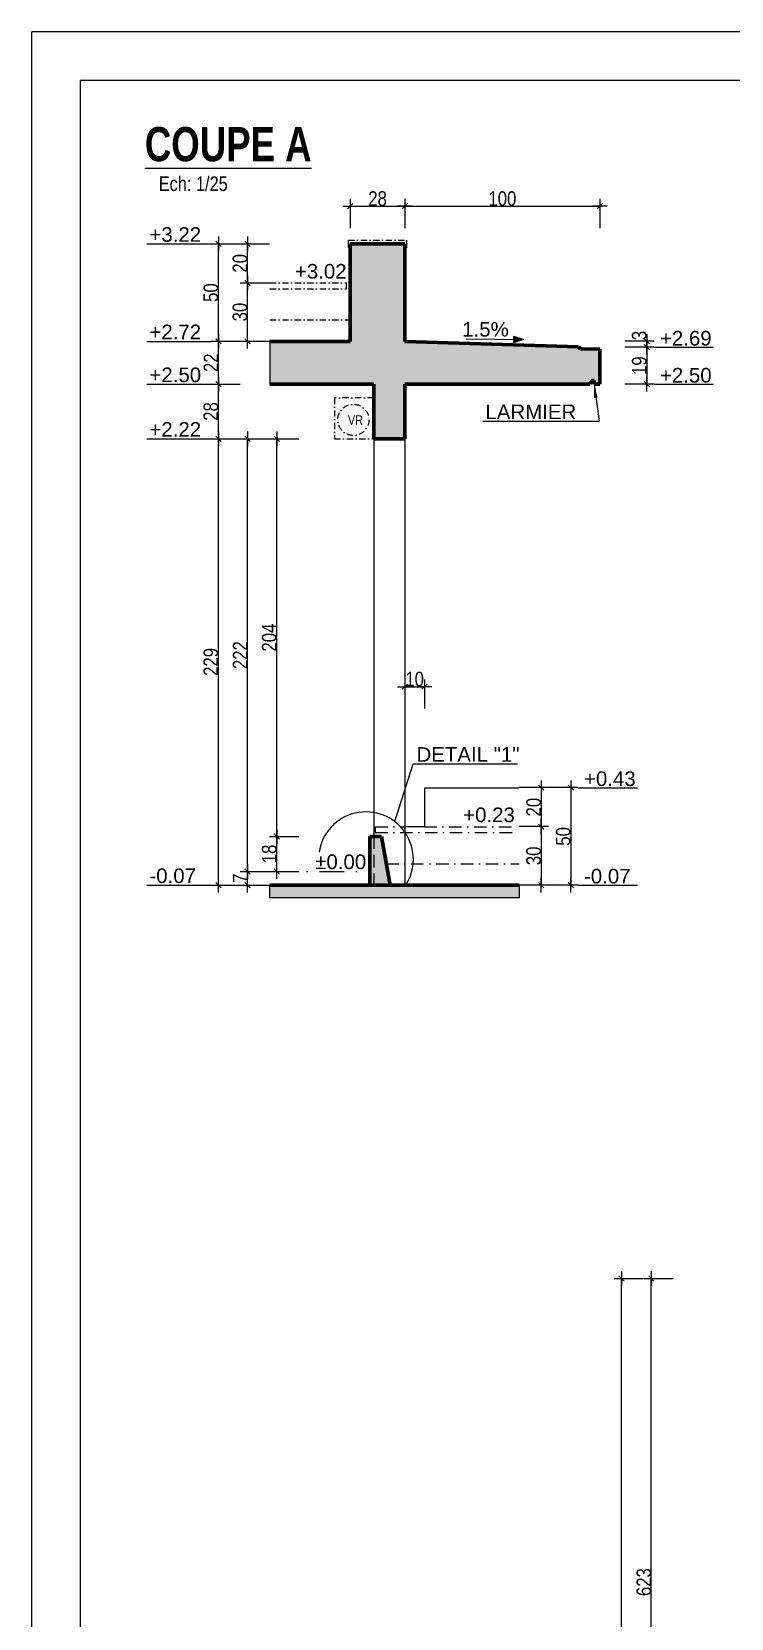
# Model space of a CAD drawing. Header units: centimetres. Extents: x 26018 to 82487, y -36363 to -12761.
# Drawn here: x 66895 to 67612, y -20455 to -18827 of the extents above; entities that cross this region are included whole.
import ezdxf
from ezdxf.enums import TextEntityAlignment as Align

# ---------------------------------------------------------------- set-up
doc = ezdxf.new("R2010")
doc.units = ezdxf.units.CM
doc.header["$LTSCALE"] = 0.5
for name, pattern in [('CACHEX2', [19.05, 12.7, -6.35]), ('TIRETPT2', [12.7, 6.35, -3.175, 0, -3.175]), ('TIRETPTX2', [50.8, 25.4, -12.7, 0, -12.7])]:
    doc.linetypes.add(name, pattern=pattern)
doc.layers.get('DEFPOINTS').update_dxf_attribs({"linetype": 'CONTINUOUS'})
for name, color, linetype, lineweight in [('01_Cad_1_', 5, 'CONTINUOUS', 9), ('01_murs_coup', 5, 'CONTINUOUS', 60), ('01_tram_axes', 2, 'TIRETPTX2', 9)]:
    doc.layers.add(name, color=color, linetype=linetype, lineweight=lineweight)
for name, color, linetype in [('01_cote_gen', 4, 'CONTINUOUS'), ('01_linteaux', 2, 'CONTINUOUS'), ('01_poch_BN', 9, 'CONTINUOUS'), ('01_texte', 230, 'CONTINUOUS'), ('AA_COTES', 2, 'CONTINUOUS')]:
    doc.layers.add(name, color=color, linetype=linetype)
doc.styles.add('ARIAL', font='arial.ttf')
doc.styles.add('impact', font='impact.ttf')
doc.styles.add('MATTE_TXT', font='arial.ttf')
doc.styles.add('STYLE2', font='ARIALN.TTF')
doc.dimstyles.new('JB25', dxfattribs={"dimscale": 0.1, "dimtxt": 150, "dimasz": 15, "dimexe": 0.1, "dimexo": 0.1, "dimgap": 0.09, "dimtad": 1, "dimdec": 1, "dimlfac": 0.5, "dimdsep": 46, "dimtxsty": 'STYLE2', "dimblk1": 'BOND_G', "dimblk2": 'BOND_D', "dimsah": 1, "dimcen": 1.5, "dimdle": 0.01, "dimse1": 1, "dimse2": 1, "dimclrd": 4, "dimclre": 2, "dimclrt": 6, "dimazin": 2, "dimtfac": 2.333333, "dimtdec": 1, "dimtix": 1, "dimtmove": 2, "dimatfit": 3, "dimldrblk": 'BOND_G', "dimfxl": 1, "dimtolj": 1, "dimtzin": 0, "dimarcsym": 0})
doc.dimstyles.new('JB50', dxfattribs={"dimscale": 0.1, "dimtxt": 150, "dimasz": 15, "dimexe": 0.1, "dimexo": 0.1, "dimgap": 0.09, "dimtad": 1, "dimdec": 1, "dimdsep": 46, "dimtxsty": 'STYLE2', "dimblk1": 'BOND_G', "dimblk2": 'BOND_D', "dimsah": 1, "dimcen": 1.5, "dimdle": 0.01, "dimse1": 1, "dimse2": 1, "dimclrd": 4, "dimclre": 2, "dimclrt": 6, "dimazin": 2, "dimtfac": 2.333333, "dimtdec": 1, "dimtix": 1, "dimtmove": 2, "dimatfit": 3, "dimldrblk": 'BOND_G', "dimfxl": 1, "dimtolj": 1, "dimtzin": 0, "dimarcsym": 0})

# ---------------------------------------------------------------- blocks, each defined once
blk = doc.blocks.new('BOND_G')
at = {"layer": 'AA_COTES', "color": 0}
for p, q in [((0, -5), (0, 15)), ((5, 0), (-5, 0)), ((1.8, 1.8), (-1.8, -1.8))]:
    blk.add_line(p, q, dxfattribs=at)
blk = doc.blocks.new('BOND_D')
at = {"layer": 'AA_COTES', "color": 0}
for p, q in [((5, 0), (-5, 0)), ((-1.8, -1.8), (1.8, 1.8)), ((0, 5), (0, -15))]:
    blk.add_line(p, q, dxfattribs=at)
blk = doc.blocks.new('*D5667')
at = {"layer": '01_cote_gen', "color": 4, "lineweight": -2, "transparency": 16777216}
blk.add_line((67499.5, -22792.8), (67499.5, -20107.8), dxfattribs=at)
at = {"layer": 'DEFPOINTS', "color": 0}
for p in [(67499.5, -20106.3), (67767.2, -20106.3), (67522, -22794.3)]:
    blk.add_point(p, dxfattribs=at)
at = {"layer": '01_cote_gen', "color": 4, "lineweight": -2, "transparency": 16777216, "xscale": 1.5, "yscale": 1.5, "zscale": 1.5}
for name, p, rotation in [('BOND_D', (67499.5, -20106.3), 90), ('BOND_G', (67499.5, -22794.3), 270)]:
    blk.add_blockref(name, p, dxfattribs=dict(at, rotation=rotation))
at = {"layer": '01_cote_gen', "color": 6, "transparency": 16777216, "insert": (67491.8, -21450.3), "char_height": 15, "attachment_point": 5, "rotation": 90, "style": 'STYLE2'}
blk.add_mtext('\\A1;2688', dxfattribs=at)
blk = doc.blocks.new('*D5736')
at = {"layer": '01_cote_gen', "color": 4, "lineweight": -2, "ltscale": 2, "transparency": 16777216}
blk.add_line((67115.9, -19701.1), (67115.9, -19690.1), dxfattribs=at)
at = {"layer": 'DEFPOINTS', "color": 0, "ltscale": 2}
for p in [(67115.9, -19688.6), (67154.3, -19688.6), (67167.8, -19702.6)]:
    blk.add_point(p, dxfattribs=at)
at = {"layer": '01_cote_gen', "color": 4, "lineweight": -2, "ltscale": 2, "transparency": 16777216, "xscale": 1.5, "yscale": 1.5, "zscale": 1.5}
for name, p, rotation in [('BOND_D', (67115.9, -19688.6), 90), ('BOND_G', (67115.9, -19702.6), 270)]:
    blk.add_blockref(name, p, dxfattribs=dict(at, rotation=rotation))
at = {"layer": '01_cote_gen', "color": 6, "ltscale": 2, "transparency": 16777216, "insert": (67108.4, -19695.6), "char_height": 15, "attachment_point": 5, "rotation": 90, "style": 'STYLE2'}
blk.add_mtext('\\A1;7', dxfattribs=at)
blk = doc.blocks.new('*D5737')
at = {"layer": '01_cote_gen', "color": 4, "lineweight": -2, "ltscale": 2, "transparency": 16777216}
blk.add_line((67086, -19243.1), (67086, -19190.1), dxfattribs=at)
at = {"layer": 'DEFPOINTS', "color": 0, "ltscale": 2}
for p in [(67086, -19188.6), (67149.5, -19188.6), (67136.2, -19244.6)]:
    blk.add_point(p, dxfattribs=at)
at = {"layer": '01_cote_gen', "color": 4, "lineweight": -2, "ltscale": 2, "transparency": 16777216, "xscale": 1.5, "yscale": 1.5, "zscale": 1.5}
for name, p, rotation in [('BOND_D', (67086, -19188.6), 90), ('BOND_G', (67086, -19244.6), 270)]:
    blk.add_blockref(name, p, dxfattribs=dict(at, rotation=rotation))
at = {"layer": '01_cote_gen', "color": 6, "ltscale": 2, "transparency": 16777216, "insert": (67078.3, -19216.6), "char_height": 15, "attachment_point": 5, "rotation": 90, "style": 'STYLE2'}
blk.add_mtext('\\A1;28', dxfattribs=at)
blk = doc.blocks.new('*D5738')
at = {"layer": '01_cote_gen', "color": 4, "lineweight": -2, "ltscale": 2, "transparency": 16777216}
blk.add_line((67086, -19187.1), (67086, -19146.1), dxfattribs=at)
at = {"layer": 'DEFPOINTS', "color": 0, "ltscale": 2}
for p in [(67086, -19144.6), (67164.4, -19144.6), (67176.4, -19188.6)]:
    blk.add_point(p, dxfattribs=at)
at = {"layer": '01_cote_gen', "color": 4, "lineweight": -2, "ltscale": 2, "transparency": 16777216, "xscale": 1.5, "yscale": 1.5, "zscale": 1.5}
for name, p, rotation in [('BOND_D', (67086, -19144.6), 90), ('BOND_G', (67086, -19188.6), 270)]:
    blk.add_blockref(name, p, dxfattribs=dict(at, rotation=rotation))
at = {"layer": '01_cote_gen', "color": 6, "ltscale": 2, "transparency": 16777216, "insert": (67078.5, -19166.6), "char_height": 15, "attachment_point": 5, "rotation": 90, "style": 'STYLE2'}
blk.add_mtext('\\A1;22', dxfattribs=at)
blk = doc.blocks.new('*D5739')
at = {"layer": '01_cote_gen', "color": 4, "lineweight": -2, "ltscale": 2, "transparency": 16777216}
blk.add_line((67086, -19701.1), (67086, -19246.1), dxfattribs=at)
at = {"layer": 'DEFPOINTS', "color": 0, "ltscale": 2}
for p in [(67086, -19244.6), (67166.1, -19244.6), (67160.2, -19702.6)]:
    blk.add_point(p, dxfattribs=at)
at = {"layer": '01_cote_gen', "color": 4, "lineweight": -2, "ltscale": 2, "transparency": 16777216, "xscale": 1.5, "yscale": 1.5, "zscale": 1.5}
for name, p, rotation in [('BOND_D', (67086, -19244.6), 90), ('BOND_G', (67086, -19702.6), 270)]:
    blk.add_blockref(name, p, dxfattribs=dict(at, rotation=rotation))
at = {"layer": '01_cote_gen', "color": 6, "ltscale": 2, "transparency": 16777216, "insert": (67078.3, -19473.6), "char_height": 15, "attachment_point": 5, "rotation": 90, "style": 'STYLE2'}
blk.add_mtext('\\A1;229', dxfattribs=at)
blk = doc.blocks.new('*D5740')
at = {"layer": '01_cote_gen', "color": 4, "lineweight": -2, "ltscale": 2, "transparency": 16777216}
blk.add_line((67525.4, -19146.1), (67525.4, -19149.1), dxfattribs=at)
at = {"layer": 'DEFPOINTS', "color": 0, "ltscale": 2}
for p in [(67277.3, -19144.6), (67477.3, -19150.6), (67525.4, -19150.6)]:
    blk.add_point(p, dxfattribs=at)
at = {"layer": '01_cote_gen', "color": 4, "lineweight": -2, "ltscale": 2, "transparency": 16777216, "xscale": 1.5, "yscale": 1.5, "zscale": 1.5}
for name, p, rotation in [('BOND_G', (67525.4, -19144.6), 90), ('BOND_D', (67525.4, -19150.6), 270)]:
    blk.add_blockref(name, p, dxfattribs=dict(at, rotation=rotation))
at = {"layer": '01_cote_gen', "color": 6, "ltscale": 2, "transparency": 16777216, "insert": (67517.8, -19138.6), "char_height": 15, "attachment_point": 5, "rotation": 90, "style": 'STYLE2'}
blk.add_mtext('\\A1;3', dxfattribs=at)
blk = doc.blocks.new('*D5741')
at = {"layer": '01_cote_gen', "color": 4, "lineweight": -2, "ltscale": 2, "transparency": 16777216}
blk.add_line((67525.4, -19152.1), (67525.4, -19187.1), dxfattribs=at)
at = {"layer": 'DEFPOINTS', "color": 0, "ltscale": 2}
for p in [(67513.3, -19150.6), (67477.3, -19188.6), (67525.4, -19188.6)]:
    blk.add_point(p, dxfattribs=at)
at = {"layer": '01_cote_gen', "color": 4, "lineweight": -2, "ltscale": 2, "transparency": 16777216, "xscale": 1.5, "yscale": 1.5, "zscale": 1.5}
for name, p, rotation in [('BOND_G', (67525.4, -19150.6), 90), ('BOND_D', (67525.4, -19188.6), 270)]:
    blk.add_blockref(name, p, dxfattribs=dict(at, rotation=rotation))
at = {"layer": '01_cote_gen', "color": 6, "ltscale": 2, "transparency": 16777216, "insert": (67517.8, -19169.6), "char_height": 15, "attachment_point": 5, "rotation": 90, "style": 'STYLE2'}
blk.add_mtext('\\A1;19', dxfattribs=at)
blk = doc.blocks.new('*D5742')
at = {"layer": '01_cote_gen', "color": 4, "lineweight": -2, "ltscale": 2, "transparency": 16777216}
blk.add_line((67115.9, -19687.1), (67115.9, -19246.1), dxfattribs=at)
at = {"layer": 'DEFPOINTS', "color": 0, "ltscale": 2}
for p in [(67108.5, -19244.6), (67115.9, -19244.6), (67123.4, -19688.6)]:
    blk.add_point(p, dxfattribs=at)
at = {"layer": '01_cote_gen', "color": 4, "lineweight": -2, "ltscale": 2, "transparency": 16777216, "xscale": 1.5, "yscale": 1.5, "zscale": 1.5}
for name, p, rotation in [('BOND_D', (67115.9, -19244.6), 90), ('BOND_G', (67115.9, -19688.6), 270)]:
    blk.add_blockref(name, p, dxfattribs=dict(at, rotation=rotation))
at = {"layer": '01_cote_gen', "color": 6, "ltscale": 2, "transparency": 16777216, "insert": (67108.3, -19466.6), "char_height": 15, "attachment_point": 5, "rotation": 90, "style": 'STYLE2'}
blk.add_mtext('\\A1;222', dxfattribs=at)
blk = doc.blocks.new('*D5743')
at = {"layer": '01_cote_gen', "color": 4, "lineweight": -2, "transparency": 16777216}
blk.add_line((67086, -19143.1), (67086, -19046.1), dxfattribs=at)
at = {"layer": 'DEFPOINTS', "color": 0}
for p in [(67086, -19044.6), (67261.3, -19044.6), (67221.3, -19144.6)]:
    blk.add_point(p, dxfattribs=at)
at = {"layer": '01_cote_gen', "color": 4, "lineweight": -2, "transparency": 16777216, "xscale": 1.5, "yscale": 1.5, "zscale": 1.5}
for name, p, rotation in [('BOND_D', (67086, -19044.6), 90), ('BOND_G', (67086, -19144.6), 270)]:
    blk.add_blockref(name, p, dxfattribs=dict(at, rotation=rotation))
at = {"layer": '01_cote_gen', "color": 6, "transparency": 16777216, "insert": (67078.3, -19094.6), "char_height": 15, "attachment_point": 5, "rotation": 90, "style": 'STYLE2'}
blk.add_mtext('\\A1;50', dxfattribs=at)
blk = doc.blocks.new('*D5744')
at = {"layer": '01_cote_gen', "color": 4, "lineweight": -2, "transparency": 16777216}
blk.add_line((67222.8, -19005.9), (67275.8, -19005.9), dxfattribs=at)
at = {"layer": 'DEFPOINTS', "color": 0}
for p in [(67277.3, -19005.9), (67221.3, -19074.4), (67277.3, -19074.4)]:
    blk.add_point(p, dxfattribs=at)
at = {"layer": '01_cote_gen', "color": 4, "lineweight": -2, "transparency": 16777216, "xscale": 1.5, "yscale": 1.5, "zscale": 1.5, "rotation": 180}
blk.add_blockref('BOND_G', (67221.3, -19005.9), dxfattribs=at)
at = {"layer": '01_cote_gen', "color": 4, "lineweight": -2, "transparency": 16777216, "xscale": 1.5, "yscale": 1.5, "zscale": 1.5}
blk.add_blockref('BOND_D', (67277.3, -19005.9), dxfattribs=at)
at = {"layer": '01_cote_gen', "color": 6, "transparency": 16777216, "insert": (67249.3, -18998.2), "char_height": 15, "attachment_point": 5, "style": 'STYLE2'}
blk.add_mtext('\\A1;28', dxfattribs=at)
blk = doc.blocks.new('*D5745')
at = {"layer": '01_cote_gen', "color": 4, "lineweight": -2, "transparency": 16777216}
blk.add_line((67278.8, -19005.9), (67475.8, -19005.9), dxfattribs=at)
at = {"layer": 'DEFPOINTS', "color": 0}
for p in [(67477.3, -19005.9), (67277.3, -19021.9), (67477.3, -19150.6)]:
    blk.add_point(p, dxfattribs=at)
at = {"layer": '01_cote_gen', "color": 4, "lineweight": -2, "transparency": 16777216, "xscale": 1.5, "yscale": 1.5, "zscale": 1.5, "rotation": 180}
blk.add_blockref('BOND_G', (67277.3, -19005.9), dxfattribs=at)
at = {"layer": '01_cote_gen', "color": 4, "lineweight": -2, "transparency": 16777216, "xscale": 1.5, "yscale": 1.5, "zscale": 1.5}
blk.add_blockref('BOND_D', (67477.3, -19005.9), dxfattribs=at)
at = {"layer": '01_cote_gen', "color": 6, "transparency": 16777216, "insert": (67377.3, -18998.2), "char_height": 15, "attachment_point": 5, "style": 'STYLE2'}
blk.add_mtext('\\A1;100', dxfattribs=at)
blk = doc.blocks.new('*D5746')
at = {"layer": '01_cote_gen', "color": 4, "lineweight": -2, "transparency": 16777216}
blk.add_line((67145.9, -19687.1), (67145.9, -19654.1), dxfattribs=at)
at = {"layer": 'DEFPOINTS', "color": 0}
for p in [(67145.9, -19652.6), (67241.3, -19652.6), (67241.3, -19688.6)]:
    blk.add_point(p, dxfattribs=at)
at = {"layer": '01_cote_gen', "color": 4, "lineweight": -2, "transparency": 16777216, "xscale": 1.5, "yscale": 1.5, "zscale": 1.5}
for name, p, rotation in [('BOND_D', (67145.9, -19652.6), 90), ('BOND_G', (67145.9, -19688.6), 270)]:
    blk.add_blockref(name, p, dxfattribs=dict(at, rotation=rotation))
at = {"layer": '01_cote_gen', "color": 6, "transparency": 16777216, "insert": (67138.2, -19670.6), "char_height": 15, "attachment_point": 5, "rotation": 90, "style": 'STYLE2'}
blk.add_mtext('\\A1;18', dxfattribs=at)
blk = doc.blocks.new('*D5747')
at = {"layer": '01_cote_gen', "color": 4, "lineweight": -2, "transparency": 16777216}
blk.add_line((67417.1, -19644.1), (67417.1, -19701.1), dxfattribs=at)
at = {"layer": 'DEFPOINTS', "color": 0}
for p in [(67394.4, -19642.6), (67394.4, -19702.6), (67417.1, -19702.6)]:
    blk.add_point(p, dxfattribs=at)
at = {"layer": '01_cote_gen', "color": 4, "lineweight": -2, "transparency": 16777216, "xscale": 1.5, "yscale": 1.5, "zscale": 1.5}
for name, p, rotation in [('BOND_G', (67417.1, -19642.6), 90), ('BOND_D', (67417.1, -19702.6), 270)]:
    blk.add_blockref(name, p, dxfattribs=dict(at, rotation=rotation))
at = {"layer": '01_cote_gen', "color": 6, "transparency": 16777216, "insert": (67409.4, -19672.6), "char_height": 15, "attachment_point": 5, "rotation": 90, "style": 'STYLE2'}
blk.add_mtext('\\A1;30', dxfattribs=at)
blk = doc.blocks.new('*D5748')
at = {"layer": '01_cote_gen', "color": 4, "lineweight": -2, "transparency": 16777216}
blk.add_line((67417.1, -19604.1), (67417.1, -19641.1), dxfattribs=at)
at = {"layer": 'DEFPOINTS', "color": 0}
for p in [(67383.8, -19602.6), (67383.8, -19642.6), (67417.1, -19642.6)]:
    blk.add_point(p, dxfattribs=at)
at = {"layer": '01_cote_gen', "color": 4, "lineweight": -2, "transparency": 16777216, "xscale": 1.5, "yscale": 1.5, "zscale": 1.5}
for name, p, rotation in [('BOND_G', (67417.1, -19602.6), 90), ('BOND_D', (67417.1, -19642.6), 270)]:
    blk.add_blockref(name, p, dxfattribs=dict(at, rotation=rotation))
at = {"layer": '01_cote_gen', "color": 6, "transparency": 16777216, "insert": (67409.4, -19622.6), "char_height": 15, "attachment_point": 5, "rotation": 90, "style": 'STYLE2'}
blk.add_mtext('\\A1;20', dxfattribs=at)
blk = doc.blocks.new('*D5749')
at = {"layer": '01_cote_gen', "color": 4, "lineweight": -2, "transparency": 16777216}
blk.add_line((67447.5, -19604.1), (67447.5, -19701.1), dxfattribs=at)
at = {"layer": 'DEFPOINTS', "color": 0}
for p in [(67394.6, -19602.6), (67367.4, -19702.6), (67447.5, -19702.6)]:
    blk.add_point(p, dxfattribs=at)
at = {"layer": '01_cote_gen', "color": 4, "lineweight": -2, "transparency": 16777216, "xscale": 1.5, "yscale": 1.5, "zscale": 1.5}
for name, p, rotation in [('BOND_G', (67447.5, -19602.6), 90), ('BOND_D', (67447.5, -19702.6), 270)]:
    blk.add_blockref(name, p, dxfattribs=dict(at, rotation=rotation))
at = {"layer": '01_cote_gen', "color": 6, "transparency": 16777216, "insert": (67439.8, -19652.6), "char_height": 15, "attachment_point": 5, "rotation": 90, "style": 'STYLE2'}
blk.add_mtext('\\A1;50', dxfattribs=at)
blk = doc.blocks.new('*D5750')
at = {"layer": '01_cote_gen', "color": 4, "lineweight": -2, "transparency": 16777216}
blk.add_line((67115.9, -19143.1), (67115.9, -19086.1), dxfattribs=at)
at = {"layer": 'DEFPOINTS', "color": 0}
for p in [(67115.9, -19084.6), (67138.8, -19084.6), (67138.8, -19144.6)]:
    blk.add_point(p, dxfattribs=at)
at = {"layer": '01_cote_gen', "color": 4, "lineweight": -2, "transparency": 16777216, "xscale": 1.5, "yscale": 1.5, "zscale": 1.5}
for name, p, rotation in [('BOND_D', (67115.9, -19084.6), 90), ('BOND_G', (67115.9, -19144.6), 270)]:
    blk.add_blockref(name, p, dxfattribs=dict(at, rotation=rotation))
at = {"layer": '01_cote_gen', "color": 6, "transparency": 16777216, "insert": (67108.2, -19114.6), "char_height": 15, "attachment_point": 5, "rotation": 90, "style": 'STYLE2'}
blk.add_mtext('\\A1;30', dxfattribs=at)
blk = doc.blocks.new('*D5751')
at = {"layer": '01_cote_gen', "color": 4, "lineweight": -2, "transparency": 16777216}
blk.add_line((67115.9, -19083.1), (67115.9, -19046.1), dxfattribs=at)
at = {"layer": 'DEFPOINTS', "color": 0}
for p in [(67108.5, -19044.6), (67115.9, -19044.6), (67123.4, -19084.6)]:
    blk.add_point(p, dxfattribs=at)
at = {"layer": '01_cote_gen', "color": 4, "lineweight": -2, "transparency": 16777216, "xscale": 1.5, "yscale": 1.5, "zscale": 1.5}
for name, p, rotation in [('BOND_D', (67115.9, -19044.6), 90), ('BOND_G', (67115.9, -19084.6), 270)]:
    blk.add_blockref(name, p, dxfattribs=dict(at, rotation=rotation))
at = {"layer": '01_cote_gen', "color": 6, "transparency": 16777216, "insert": (67108.2, -19064.6), "char_height": 15, "attachment_point": 5, "rotation": 90, "style": 'STYLE2'}
blk.add_mtext('\\A1;20', dxfattribs=at)
blk = doc.blocks.new('*D5752')
at = {"layer": '01_cote_gen', "color": 4, "lineweight": -2, "transparency": 16777216}
blk.add_line((67278.8, -19499), (67295.8, -19499), dxfattribs=at)
at = {"layer": 'DEFPOINTS', "color": 0}
for p in [(67297.3, -19499), (67277.3, -19532.9), (67297.3, -19602.6)]:
    blk.add_point(p, dxfattribs=at)
at = {"layer": '01_cote_gen', "color": 4, "lineweight": -2, "transparency": 16777216, "xscale": 1.5, "yscale": 1.5, "zscale": 1.5, "rotation": 180}
blk.add_blockref('BOND_G', (67277.3, -19499), dxfattribs=at)
at = {"layer": '01_cote_gen', "color": 4, "lineweight": -2, "transparency": 16777216, "xscale": 1.5, "yscale": 1.5, "zscale": 1.5}
blk.add_blockref('BOND_D', (67297.3, -19499), dxfattribs=at)
at = {"layer": '01_cote_gen', "color": 6, "transparency": 16777216, "insert": (67287.3, -19491.3), "char_height": 15, "attachment_point": 5, "style": 'STYLE2'}
blk.add_mtext('\\A1;10', dxfattribs=at)
blk = doc.blocks.new('*D5765')
at = {"layer": '01_cote_gen', "color": 4, "lineweight": -2, "transparency": 16777216}
blk.add_line((67145.9, -19651.1), (67145.9, -19246.1), dxfattribs=at)
at = {"layer": 'DEFPOINTS', "color": 0}
for p in [(67138.4, -19244.6), (67145.9, -19244.6), (67168.4, -19652.6)]:
    blk.add_point(p, dxfattribs=at)
at = {"layer": '01_cote_gen', "color": 4, "lineweight": -2, "transparency": 16777216, "xscale": 1.5, "yscale": 1.5, "zscale": 1.5}
for name, p, rotation in [('BOND_D', (67145.9, -19244.6), 90), ('BOND_G', (67145.9, -19652.6), 270)]:
    blk.add_blockref(name, p, dxfattribs=dict(at, rotation=rotation))
at = {"layer": '01_cote_gen', "color": 6, "transparency": 16777216, "insert": (67138.2, -19448.6), "char_height": 15, "attachment_point": 5, "rotation": 90, "style": 'STYLE2'}
blk.add_mtext('\\A1;204', dxfattribs=at)
blk = doc.blocks.new('*D5865')
at = {"layer": '01_cote_gen', "color": 4, "lineweight": -2, "transparency": 16777216}
blk.add_line((67530.1, -20727.8), (67530.1, -20107.8), dxfattribs=at)
at = {"layer": 'DEFPOINTS', "color": 0}
for p in [(67530.1, -20106.3), (68685.1, -20106.3), (67552.6, -20729.3)]:
    blk.add_point(p, dxfattribs=at)
at = {"layer": '01_cote_gen', "color": 4, "lineweight": -2, "transparency": 16777216, "xscale": 1.5, "yscale": 1.5, "zscale": 1.5}
for name, p, rotation in [('BOND_D', (67530.1, -20106.3), 90), ('BOND_G', (67530.1, -20729.3), 270)]:
    blk.add_blockref(name, p, dxfattribs=dict(at, rotation=rotation))
at = {"layer": '01_cote_gen', "color": 6, "transparency": 16777216, "insert": (67522.5, -20417.8), "char_height": 15, "attachment_point": 5, "rotation": 90, "style": 'STYLE2'}
blk.add_mtext('\\A1;623', dxfattribs=at)

msp = doc.modelspace()

# ---------------------------------------------------------------- hatches: boundary and pattern name
at = {"layer": '01_poch_BN'}
h = msp.add_hatch(color=256, dxfattribs=at)
h.dxf.hatch_style = 1
h.paths.add_polyline_path([(67477.319, -19152.642), (67457.319, -19152.342), (67455.319, -19150.281), (67277.319, -19144.641), (67277.319, -19044.641), (67221.319, -19044.641), (67221.319, -19144.641), (67138.833, -19144.641), (67138.833, -19188.641), (67245.319, -19188.641), (67245.319, -19244.641), (67277.319, -19244.641), (67277.319, -19188.641), (67467.319, -19188.641, -0.41421356), (67471.319, -19184.641), (67471.319, -19188.641), (67477.319, -19188.641)])
h.paths.add_polyline_path([(67394.388, -19702.641), (67138.365, -19702.641), (67138.504, -19715.704), (67394.388, -19715.704)])
h.paths.add_polyline_path([(67253.319, -19652.641), (67241.319, -19652.641), (67241.319, -19702.641), (67262.311, -19702.641)])

# ---------------------------------------------------------------- linework, layer by layer
at = {"layer": '01_Cad_1_'}
for p in [(72834.551, -18826.925), (66894.551, -23026.925)]:
    msp.add_line(p, (66894.551, -18826.925), dxfattribs=at)
at = {"layer": '01_Cad_1_', "color": 2}
for p in [(72784.551, -18876.925), (66944.551, -22976.925)]:
    msp.add_line(p, (66944.551, -18876.925), dxfattribs=at)
at = {"layer": '01_linteaux', "linetype": 'TIRETPT2', "ltscale": 7}
for p, q in [((67219.319, -19048.61), (67219.319, -19040.641)), ((67219.319, -19048.61), (67220.812, -19047.175)), ((67279.319, -19048.61), (67277.825, -19047.175)), ((67279.319, -19048.61), (67279.319, -19040.641))]:
    msp.add_line(p, q, dxfattribs=at)
at = {"layer": '01_linteaux', "linetype": 'TIRETPT2', "ltscale": 2}
msp.add_line((67219.319, -19040.641), (67279.319, -19040.641), dxfattribs=at)
at = {"layer": '01_linteaux'}
for p, q in [((67245.319, -19244.641), (67245.319, -19652.641)), ((67277.319, -19244.641), (67277.319, -19702.641)), ((67297.319, -19602.641), (67394.388, -19602.641)), ((67297.319, -19602.641), (67297.319, -19642.641)), ((67297.319, -19642.641), (67277.319, -19642.641)), ((67241.319, -19702.641), (67245.319, -19702.641))]:
    msp.add_line(p, q, dxfattribs=at)
at = {"layer": '01_linteaux', "linetype": 'CACHEX2', "ltscale": 2}
msp.add_line((67245.319, -19652.641), (67245.319, -19702.641), dxfattribs=at)
at = {"layer": '01_murs_coup'}
for p, q in [((67221.319, -19044.641), (67277.319, -19044.641)), ((67221.319, -19144.641), (67221.319, -19044.641)), ((67277.319, -19144.641), (67277.319, -19044.641)), ((67138.833, -19144.641), (67221.319, -19144.641)), ((67277.319, -19144.641), (67455.319, -19150.281)), ((67455.319, -19150.281), (67457.319, -19152.342)), ((67457.319, -19152.342), (67477.319, -19152.642)), ((67477.319, -19152.642), (67477.319, -19188.641)), ((67138.833, -19188.641), (67245.319, -19188.641)), ((67245.319, -19188.641), (67245.319, -19244.641)), ((67277.319, -19188.641), (67467.319, -19188.641)), ((67277.319, -19188.641), (67277.319, -19244.641)), ((67471.319, -19184.641), (67471.319, -19188.641)), ((67471.319, -19188.641), (67477.319, -19188.641)), ((67245.319, -19244.641), (67277.319, -19244.641)), ((67241.319, -19652.641), (67241.319, -19702.641)), ((67241.319, -19652.641), (67253.319, -19652.641)), ((67253.319, -19652.641), (67262.311, -19702.641)), ((67138.833, -19702.641), (67394.388, -19702.641)), ((67138.833, -19702.641), (67241.319, -19702.641))]:
    msp.add_line(p, q, dxfattribs=at)
msp.add_arc((67471.319, -19188.641), 4, 90, 180, dxfattribs=at)
at = {"layer": '01_poch_BN', "ltscale": 2}
for p, q in [((67138.833, -19144.641), (67138.833, -19188.641)), ((67138.365, -19702.641), (67138.504, -19715.704)), ((67394.388, -19702.641), (67394.388, -19715.704)), ((67394.388, -19715.704), (67138.504, -19715.704))]:
    msp.add_line(p, q, dxfattribs=at)
at = {"layer": '01_texte'}
for p, q in [((67012.72, -19044.641), (67078.49, -19044.641)), ((67012.72, -19144.641), (67078.49, -19144.641)), ((67340.077, -19142.037), (67398.894, -19142.902)), ((67398.894, -19142.902), (67388.666, -19139.621)), ((67388.666, -19139.621), (67388.666, -19146.183)), ((67398.894, -19142.902), (67388.666, -19146.183)), ((67532.928, -19150.641), (67593.721, -19150.641)), ((67012.72, -19188.641), (67078.49, -19188.641)), ((67471.319, -19188.641), (67476.466, -19226.641)), ((67532.928, -19188.641), (67593.721, -19188.641)), ((67357.395, -19226.641), (67476.466, -19226.641)), ((67012.72, -19244.641), (67078.49, -19244.641)), ((67266.917, -19637.46), (67285.765, -19578.119)), ((67285.765, -19578.119), (67392.696, -19578.119)), ((67455.01, -19602.641), (67515.803, -19602.641)), ((67012.72, -19702.641), (67078.49, -19702.641)), ((67455.01, -19702.641), (67515.803, -19702.641))]:
    msp.add_line(p, q, dxfattribs=at)
msp.add_arc((67237.37, -19676.113), 48.652, 325.332306, 171.452218, dxfattribs=at)
for points in [[(67388.666, -19139.621), (67398.894, -19142.902), (67388.666, -19146.183)], [(67471.319, -19188.641), (67471.347, -19202.681), (67473.187, -19202.432)], [(67471.319, -19188.641), (67475.027, -19202.182), (67473.187, -19202.432)]]:
    msp.add_solid(points, dxfattribs=at)
at = {"layer": '01_tram_axes', "ltscale": 0.5}
for p, q in [((67138.833, -19084.641), (67217.319, -19084.641)), ((67138.833, -19090.641), (67217.319, -19090.641)), ((67217.319, -19090.641), (67217.319, -19084.641)), ((67138.833, -19122.641), (67221.319, -19122.641)), ((67204.967, -19202.648), (67204.967, -19244.641)), ((67245.319, -19202.648), (67204.967, -19202.648)), ((67204.967, -19244.641), (67245.319, -19244.641))]:
    msp.add_line(p, q, dxfattribs=at)
at = {"layer": '01_tram_axes'}
for p, q in [((67246.99, -19642.641), (67277.319, -19642.641)), ((67246.99, -19642.641), (67246.99, -19648.641)), ((67246.99, -19648.641), (67394.388, -19648.641)), ((67297.319, -19642.641), (67394.388, -19642.641)), ((67258.354, -19680.641), (67394.388, -19680.641))]:
    msp.add_line(p, q, dxfattribs=at)
at = {"layer": '01_tram_axes', "ltscale": 2}
for p, q in [((67245.319, -19674.641), (67245.319, -19680.641)), ((67138.833, -19688.641), (67241.319, -19688.641))]:
    msp.add_line(p, q, dxfattribs=at)
at = {"layer": '01_tram_axes', "ltscale": 0.5}
msp.add_circle((67224.486, -19225.186), 16, dxfattribs=at)

# ---------------------------------------------------------------- texts
at = {"layer": '01_texte', "style": 'impact'}
msp.add_text('%%UCOUPE A', height=35, dxfattribs=at).set_placement((67096.074, -18970.314), align=Align.BOTTOM_CENTER)
at = {"layer": '01_texte', "style": 'MATTE_TXT', "width": 0.8}
for s, height, p in [('Ech: 1/25', 15, (67060.197, -18994.874)), ('VR', 10, (67226.602, -19233.428))]:
    msp.add_text(s, height=height, dxfattribs=at).set_placement(p, align=Align.BOTTOM_CENTER)
at = {"layer": '01_texte', "style": 'ARIAL'}
for s, p in [('+3.22', (67015.263, -19042.481)), ('+3.02', (67164.494, -19080.244)), ('+2.72', (67015.263, -19142.481)), ('1.5%%%', (67336.082, -19139.712)), ('+2.69', (67538.949, -19148.895)), ('+2.50', (67015.263, -19186.481)), ('+2.50', (67538.949, -19186.895)), ('LARMIER', (67359.938, -19224.481)), ('+2.22', (67015.263, -19242.481)), ('DETAIL "1"', (67289.214, -19576.032)), ('+0.43', (67461.031, -19600.895)), ('+0.23', (67337.073, -19637.981)), ('%%P0.00', (67185.337, -19686.21)), ('-0.07', (67015.263, -19700.481)), ('-0.07', (67461.031, -19700.895))]:
    msp.add_text(s, height=15, dxfattribs=at).set_placement(p)

# ---------------------------------------------------------------- dimensions: what is measured, and where the dimension line sits
at = {"layer": '01_cote_gen'}
for base, p1, p2, picture, middle in [((67277.319, -19005.89), (67221.319, -19074.449), (67277.319, -19074.449), '*D5744', (67249.319, -18998.223)), ((67477.319, -19005.89), (67277.319, -19021.887), (67477.319, -19150.641), '*D5745', (67377.319, -18998.223)), ((67297.319, -19499.012), (67277.319, -19532.921), (67297.319, -19602.641), '*D5752', (67287.319, -19491.345))]:
    dim = msp.add_linear_dim(base=base, p1=p1, p2=p2, dimstyle='JB25', dxfattribs=at)
    dim.commit()
    dim.dimension.update_dxf_attribs({"geometry": picture, "text_midpoint": middle})
for base, p1, p2, dimstyle, picture, middle in [((67085.99, -19044.641), (67221.319, -19144.641), (67261.319, -19044.641), 'JB25', '*D5743', (67078.323, -19094.641)), ((67115.865, -19044.641), (67123.365, -19084.641), (67108.49, -19044.641), 'JB25', '*D5751', (67108.197, -19064.641)), ((67115.865, -19084.641), (67138.833, -19144.641), (67138.833, -19084.641), 'JB25', '*D5750', (67108.197, -19114.641)), ((67145.91, -19244.641), (67168.41, -19652.641), (67138.365, -19244.641), 'JB25', '*D5765', (67138.242, -19448.641)), ((67447.51, -19702.641), (67394.603, -19602.641), (67367.4, -19702.641), 'JB25', '*D5749', (67439.843, -19652.641)), ((67417.103, -19642.641), (67383.773, -19602.641), (67383.773, -19642.641), 'JB25', '*D5748', (67409.436, -19622.641)), ((67145.91, -19652.641), (67241.319, -19688.641), (67241.319, -19652.641), 'JB25', '*D5746', (67138.242, -19670.641)), ((67417.103, -19702.641), (67394.388, -19642.641), (67394.388, -19702.641), 'JB25', '*D5747', (67409.436, -19672.641)), ((67499.454, -20106.333), (67521.954, -22794.314), (67767.207, -20106.333), 'JB50', '*D5667', (67491.787, -21450.324)), ((67530.127, -20106.333), (67552.627, -20729.331), (68685.104, -20106.333), 'JB50', '*D5865', (67522.459, -20417.832))]:
    dim = msp.add_linear_dim(base=base, p1=p1, p2=p2, angle=90, dimstyle=dimstyle, dxfattribs=at)
    dim.commit()
    dim.dimension.update_dxf_attribs({"geometry": picture, "text_midpoint": middle})
at = {"layer": '01_cote_gen', "ltscale": 2}
for base, p1, p2, picture, middle in [((67085.99, -19144.641), (67176.375, -19188.641), (67164.375, -19144.641), '*D5738', (67078.451, -19166.641)), ((67525.428, -19188.641), (67513.283, -19150.641), (67477.319, -19188.641), '*D5741', (67517.76, -19169.641)), ((67085.99, -19188.641), (67136.232, -19244.641), (67149.528, -19188.641), '*D5737', (67078.323, -19216.641)), ((67085.99, -19244.641), (67160.234, -19702.641), (67166.084, -19244.641), '*D5739', (67078.323, -19473.641)), ((67115.865, -19244.641), (67123.365, -19688.641), (67108.49, -19244.641), '*D5742', (67108.325, -19466.641)), ((67115.865, -19688.641), (67167.769, -19702.641), (67154.346, -19688.641), '*D5736', (67108.356, -19695.641))]:
    dim = msp.add_linear_dim(base=base, p1=p1, p2=p2, angle=90, dimstyle='JB25', dxfattribs=at)
    dim.commit()
    dim.dimension.update_dxf_attribs({"geometry": picture, "text_midpoint": middle})
dim = msp.add_linear_dim(base=(67525.428, -19150.641), p1=(67277.319, -19144.641), p2=(67477.319, -19150.641), angle=90, dimstyle='JB25', dxfattribs=at)
dim.commit()
dim.dimension.update_dxf_attribs({"geometry": '*D5740', "text_midpoint": (67517.76, -19138.561), "dimtype": 160})

doc.saveas('drawing.dxf')
